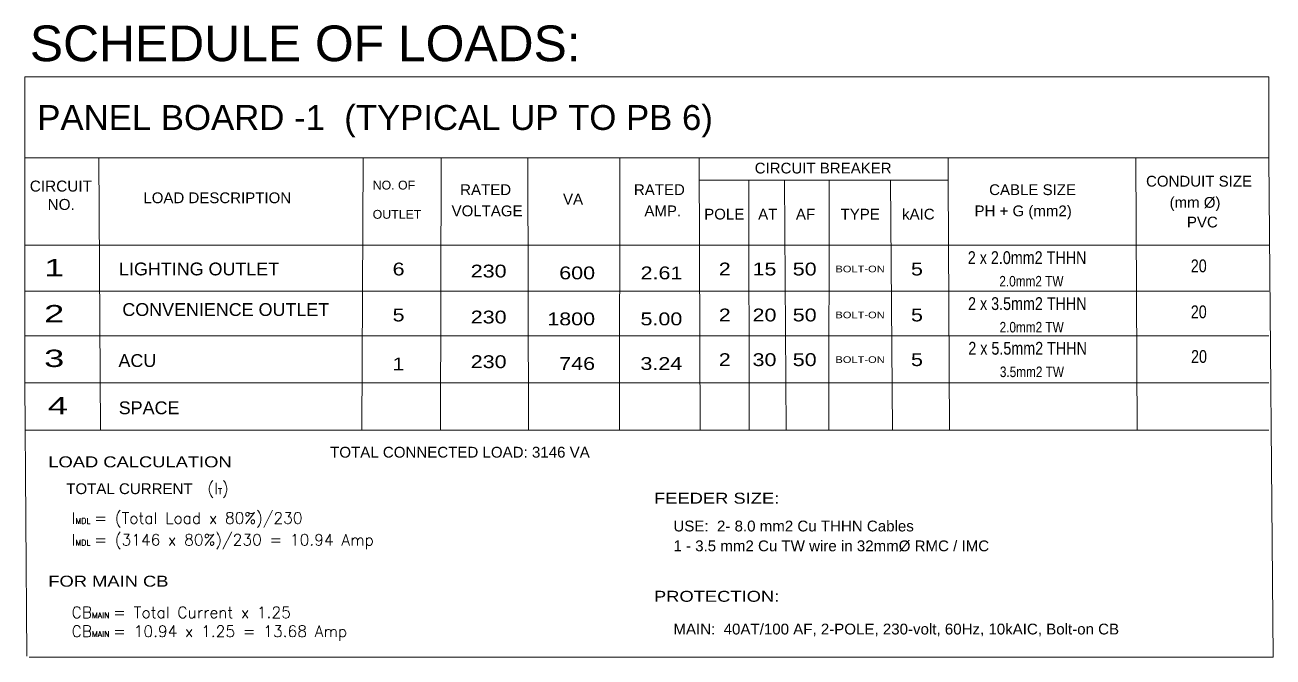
# Model space of a CAD drawing. Header units: millimetres. Extents: x 1634676 to 2610633, y -385676 to -37463.
# Drawn here: x 2114413 to 2130162, y -158342 to -150370 of the extents above; entities that cross this region are included whole.
import ezdxf
from ezdxf.enums import TextEntityAlignment as Align

# ---------------------------------------------------------------- set-up
doc = ezdxf.new("R2010")
doc.units = ezdxf.units.MM
doc.header["$MEASUREMENT"] = 0
doc.layers.get('0').update_dxf_attribs({"lineweight": 15})
doc.layers.add('dim', color=8, linetype='Continuous')
doc.layers.add('TXT', color=4, linetype='Continuous')
doc.layers.add('ST-ANNOT_A', color=74, linetype='Continuous', lineweight=20)
doc.styles.add('100', font='romans.shx', dxfattribs={"height": 0.2})
doc.styles.add('RO100', font='swissel.ttf', dxfattribs={"height": 0.16})
doc.styles.add('ROM100', font='swissel.ttf', dxfattribs={"height": 0.185})

msp = doc.modelspace()

# ---------------------------------------------------------------- linework, layer by layer
at = {"color": 1}
for p, q in [((2114412.598, -151023.452), (2130109.543, -151023.452)), ((2114412.598, -151023.452), (2114412.598, -154885.714)), ((2130109.543, -151023.452), (2130109.543, -152044.159)), ((2114412.598, -152044.159), (2130109.543, -152044.159)), ((2115344.393, -152044.159), (2115363.909, -155481.18)), ((2118680.66, -152044.159), (2118664.699, -155481.18)), ((2119663.384, -152044.159), (2119656.449, -155481.18)), ((2120758.879, -152044.159), (2120766.117, -155481.18)), ((2121920.746, -152044.159), (2121914.171, -155481.18)), ((2122919.581, -152044.159), (2122934.304, -155481.18)), ((2126061.077, -152325.879), (2126061.077, -152044.159)), ((2128429.281, -152044.159), (2128445.902, -155481.18)), ((2130109.543, -152044.159), (2130161.972, -158342)), ((2122919.581, -152325.879), (2126061.077, -152325.879)), ((2123552.149, -155481.18), (2123547.881, -152325.879)), ((2124018.603, -155481.18), (2123998.968, -152325.879)), ((2124554.691, -155481.18), (2124562.826, -152325.879)), ((2125358.324, -155481.18), (2125336.115, -152325.879)), ((2126061.077, -152325.879), (2126078.996, -155481.18)), ((2114412.598, -153147.186), (2130109.543, -153147.186)), ((2114412.598, -153726.971), (2130109.543, -153726.971)), ((2130109.543, -154290.249), (2114412.598, -154290.249)), ((2114412.598, -154885.714), (2114438.062, -158331.798)), ((2130109.543, -154885.714), (2114412.598, -154885.714)), ((2114412.598, -155481.18), (2130109.543, -155481.18)), ((2114465.028, -158342), (2130161.972, -158342))]:
    msp.add_line(p, q, dxfattribs=at)

# ---------------------------------------------------------------- texts
at = {"layer": 'dim', "color": 4, "lineweight": 25, "char_height": 71.45757, "attachment_point": 1, "style": '100'}
for s, insert in [('{\\H2x;\\C0;(I\\H0.5x;T\\H2x;)}', (2116714.644, -156143.156)), ('{\\H2x;\\C0;CB\\H0.5x;MAIN \\H1.9997x;= Total Current x 1.25 }', (2115000.786, -157707.422)), ('{\\H2x;\\C0;CB\\H0.5x;MAIN \\H1.9997x;= 10.94 x 1.25 = 13.68 Amp}', (2115000.786, -157946.182))]:
    msp.add_mtext(s, dxfattribs=dict(at, insert=insert))
for s, insert, width in [('{\\H2x;\\C0;I\\H0.5x;MDL \\H1.9997x;= (Total Load x 80%)/230  \\H0.50008x;  }', (2115000.786, -156517.475), 4564.60554), ('{\\H2x;\\C0;I\\H0.5x;MDL \\H1.9997x;= (3146 x 80%)/230 = 10.94 Amp}', (2115000.786, -156792.133), 5889.71677)]:
    msp.add_mtext(s, dxfattribs=dict(at, insert=insert, width=width))
at = {"layer": 'ST-ANNOT_A', "style": 'ROM100'}
msp.add_text('SCHEDULE OF LOADS: ', height=450, dxfattribs=at).set_placement((2114474.183, -150601.988), align=Align.MIDDLE_LEFT)
at = {"layer": 'TXT', "color": 6, "lineweight": 25, "style": 'ROM100'}
msp.add_text('PANEL BOARD -1  (TYPICAL UP TO PB 6)', height=313.81207, dxfattribs=at).set_placement((2114568.12, -151537.282), align=Align.MIDDLE_LEFT)
at = {"layer": 'TXT', "lineweight": 25, "style": 'RO100'}
for s, height, p in [('CIRCUIT BREAKER', 135.71875, (2123621.331, -152175.431)), ('CONDUIT SIZE', 135.71875, (2128559.208, -152340.793)), ('CIRCUIT', 138.5031, (2114473.5, -152402.432)), ('NO. OF', 111.4661, (2118800.399, -152390.008)), ('RATED', 135.7187, (2119904.509, -152447.665)), ('RATED', 135.7187, (2122097.057, -152447.665)), ('CABLE SIZE', 135.7187, (2126579.695, -152447.665)), ('NO.', 138.5031, (2114698.02, -152633.885)), ('LOAD DESCRIPTION', 135.71875, (2115906.967, -152550.036)), ('VA', 135.7187, (2121202.547, -152567.1)), ('(mm %%C)', 135.7187, (2128856.471, -152608.096)), ('OUTLET', 111.4661, (2118800.399, -152758.627)), ('VOLTAGE', 135.7187, (2119796.337, -152714.968)), ('AMP.', 135.7187, (2122229.416, -152714.968)), ('POLE', 135.7187, (2122984.078, -152755.896)), ('AT', 135.7187, (2123664.796, -152755.896)), ('AF', 135.7187, (2124141.305, -152755.896)), ('TYPE', 135.7187, (2124704.605, -152755.896)), ('kAIC', 135.7187, (2125481.051, -152755.896)), ('PH + G (mm2)', 135.71875, (2126395.353, -152714.968)), ('PVC', 135.7187, (2129075.162, -152856.193)), ('LIGHTING OUTLET', 161.70494, (2115599.57, -153447.564)), ('CONVENIENCE OUTLET', 161.70494, (2115641.366, -153959.462)), ('ACU', 161.7049, (2115592.558, -154603.054)), ('SPACE', 161.7049, (2115595.939, -155198.52)), ('TOTAL CONNECTED LOAD: 3146 VA', 136.16628, (2118263.126, -155758.739)), ('TOTAL CURRENT', 136.16628, (2114933.219, -156219.199)), ('USE:  2- 8.0 mm2 Cu THHN Cables', 136.16628, (2122595.389, -156689.843)), ('1 - 3.5 mm2 Cu TW wire in 32mm%%C RMC / IMC', 136.16628, (2122595.389, -156939.927)), ('MAIN:  40AT/100 AF, 2-POLE, 230-volt, 60Hz, 10kAIC, Bolt-on CB', 136.16628, (2122595.389, -157989.404))]:
    msp.add_text(s, height=height, dxfattribs=at).set_placement(p, align=Align.MIDDLE_LEFT)
at = {"layer": 'TXT', "lineweight": 25, "style": 'RO100', "width": 0.8}
for s, height, p in [('2 x 2.0mm2 THHN', 161.70494, (2126310.374, -153304.692)), ('20', 161.7049, (2129124.239, -153408.525)), ('2.0mm2 TW', 133.0138, (2126708.312, -153602.105)), ('2 x 3.5mm2 THHN', 161.70494, (2126313.666, -153884.478)), ('20', 161.7049, (2129124.239, -153988.31)), ('2.0mm2 TW', 133.0138, (2126711.604, -154181.89)), ('2 x 5.5mm2 THHN', 161.70494, (2126316.865, -154447.755)), ('20', 161.7049, (2129127.438, -154551.587)), ('3.5mm2 TW', 133.0138, (2126714.803, -154745.168))]:
    msp.add_text(s, height=height, dxfattribs=at).set_placement(p, align=Align.MIDDLE_LEFT)
at = {"layer": 'TXT', "color": 40, "lineweight": 25, "style": 'RO100', "width": 1.5}
for s, p in [('1', (2114653.996, -153431.74)), ('2', (2114653.996, -154011.525)), ('3', (2114653.996, -154574.803)), ('4', (2114701.701, -155170.268))]:
    msp.add_text(s, height=218.52, dxfattribs=at).set_placement(p, align=Align.MIDDLE_LEFT)
at = {"layer": 'TXT', "lineweight": 25, "style": 'RO100', "width": 1.2}
for s, height, p in [('6', 161.705, (2119202.406, -153448.459)), ('230', 161.7049, (2120490.085, -153474.156)), ('2', 161.705, (2123318.302, -153448.459)), ('15', 161.7049, (2123895.339, -153448.459)), ('50', 161.7049, (2124402.682, -153448.459)), ('5', 161.705, (2125743.858, -153448.459)), ('600', 161.7049, (2121606.613, -153497.496)), ('2.61', 161.7049, (2122708.6, -153497.496)), ('BOLT-ON', 83.4735, (2125261.777, -153447.857)), ('5', 161.705, (2119202.406, -154028.244)), ('230', 161.7049, (2120490.085, -154053.941)), ('1800', 161.7049, (2121606.613, -154077.281)), ('5.00', 161.7049, (2122707.491, -154077.281)), ('2', 161.705, (2123318.302, -154028.244)), ('20', 161.7049, (2123895.339, -154028.244)), ('50', 161.7049, (2124402.682, -154028.244)), ('BOLT-ON', 83.4735, (2125261.777, -154027.642)), ('5', 161.705, (2125743.858, -154028.244)), ('1', 161.705, (2119200.923, -154645.587)), ('230', 161.7049, (2120490.085, -154617.218)), ('746', 161.7049, (2121606.613, -154640.559)), ('3.24', 161.7049, (2122706.413, -154640.559)), ('2', 161.705, (2123318.302, -154591.522)), ('30', 161.7049, (2123895.339, -154591.522)), ('50', 161.7049, (2124402.682, -154591.522)), ('BOLT-ON', 83.4735, (2125261.777, -154590.919)), ('5', 161.705, (2125743.858, -154591.522))]:
    msp.add_text(s, height=height, dxfattribs=at).set_placement(p, align=Align.MIDDLE_RIGHT)
at = {"layer": 'TXT', "color": 6, "lineweight": 25, "style": 'ROM100', "width": 1.2}
for s, p in [('LOAD CALCULATION', (2114707.205, -155880.516)), ('FEEDER SIZE:', (2122350.418, -156338.563)), ('FOR MAIN CB', (2114707.205, -157385.502)), ('PROTECTION:', (2122350.418, -157576.122))]:
    msp.add_text(s, height=138.00636, dxfattribs=at).set_placement(p, align=Align.MIDDLE_LEFT)

doc.saveas('drawing.dxf')
